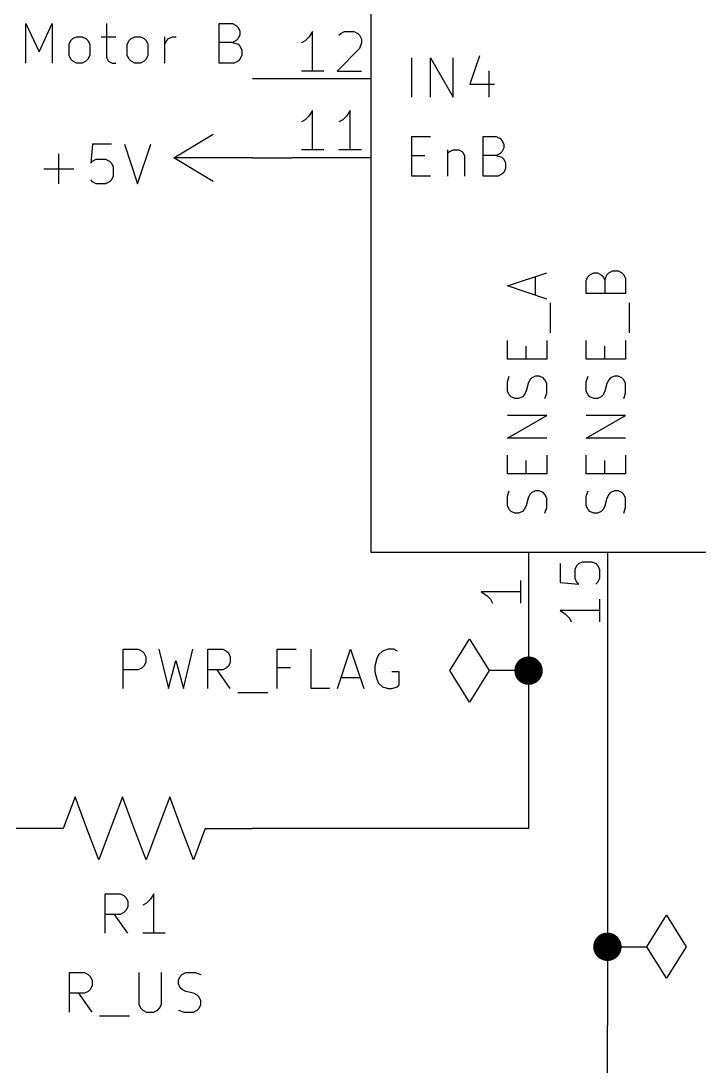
# Model space of a CAD drawing. Extents: x 0.4 to 11.3, y -7.9 to -0.4.
# Drawn here: x 1.306 to 2.166, y -5.105 to -3.776 of the extents above; entities that cross this region are included whole.
import ezdxf

# ---------------------------------------------------------------- set-up
doc = ezdxf.new("R2010")
doc.units = 0
doc.header["$MEASUREMENT"] = 0
for name, color, linetype in [('CYAN2', 4, 'CONTINUOUS'), ('GRAY1', 251, 'CONTINUOUS'), ('GREEN3', 91, 'CONTINUOUS'), ('LYELLOW', 51, 'CONTINUOUS'), ('RED2', 1, 'CONTINUOUS'), ('RED3', 11, 'CONTINUOUS')]:
    doc.layers.add(name, color=color, linetype=linetype)

msp = doc.modelspace()

# ---------------------------------------------------------------- linework, layer by layer
at = {"layer": 'CYAN2', "linetype": 'CONTINUOUS'}
for p, q in [((1.8019, -3.8731), (1.8019, -3.8231)), ((1.8019, -3.8731), (1.8019, -3.8231)), ((1.8257, -3.8731), (1.8257, -3.8231)), ((1.8257, -3.8231), (1.8543, -3.8731)), ((1.8257, -3.8731), (1.8257, -3.8231)), ((1.8257, -3.8231), (1.8543, -3.8731)), ((1.8543, -3.8731), (1.8543, -3.8231)), ((1.8543, -3.8731), (1.8543, -3.8231)), ((1.8876, -3.8208), (1.8757, -3.8565)), ((1.8876, -3.8208), (1.8757, -3.8565)), ((1.8995, -3.8398), (1.8995, -3.8731)), ((1.8995, -3.8398), (1.8995, -3.8731)), ((1.8757, -3.8565), (1.9067, -3.8565)), ((1.8757, -3.8565), (1.9067, -3.8565)), ((1.8019, -3.9731), (1.8019, -3.9231)), ((1.8019, -3.9231), (1.8257, -3.9231)), ((1.8019, -3.9731), (1.8019, -3.9231)), ((1.8019, -3.9231), (1.8257, -3.9231)), ((1.8924, -3.9731), (1.8924, -3.9231)), ((1.8924, -3.9231), (1.909, -3.9231)), ((1.8924, -3.9731), (1.8924, -3.9231)), ((1.8924, -3.9231), (1.909, -3.9231)), ((1.909, -3.9231), (1.9138, -3.9255)), ((1.909, -3.9231), (1.9138, -3.9255)), ((1.9138, -3.9255), (1.9162, -3.9279)), ((1.9138, -3.9255), (1.9162, -3.9279)), ((1.9162, -3.9279), (1.9186, -3.9327)), ((1.9162, -3.9279), (1.9186, -3.9327)), ((1.3542, -3.9828), (1.3542, -3.9447)), ((1.397, -3.9328), (1.3947, -3.9566)), ((1.4209, -3.9328), (1.397, -3.9328)), ((1.4375, -3.9328), (1.4542, -3.9828)), ((1.4542, -3.9828), (1.4709, -3.9328)), ((1.8471, -3.9398), (1.8471, -3.9731)), ((1.8471, -3.9398), (1.8471, -3.9731)), ((1.8471, -3.9446), (1.8495, -3.9422)), ((1.8471, -3.9446), (1.8495, -3.9422)), ((1.8495, -3.9422), (1.8543, -3.9398)), ((1.8495, -3.9422), (1.8543, -3.9398)), ((1.8543, -3.9398), (1.8614, -3.9398)), ((1.8543, -3.9398), (1.8614, -3.9398)), ((1.8614, -3.9398), (1.8662, -3.9422)), ((1.8614, -3.9398), (1.8662, -3.9422)), ((1.8662, -3.9422), (1.8686, -3.9469)), ((1.8662, -3.9422), (1.8686, -3.9469)), ((1.9138, -3.9446), (1.909, -3.9469)), ((1.9138, -3.9446), (1.909, -3.9469)), ((1.9162, -3.9422), (1.9138, -3.9446)), ((1.9162, -3.9422), (1.9138, -3.9446)), ((1.9186, -3.9374), (1.9162, -3.9422)), ((1.9186, -3.9374), (1.9162, -3.9422)), ((1.9186, -3.9327), (1.9186, -3.9374)), ((1.9186, -3.9327), (1.9186, -3.9374)), ((1.3947, -3.9566), (1.397, -3.9542)), ((1.397, -3.9542), (1.4018, -3.9518)), ((1.4018, -3.9518), (1.4137, -3.9518)), ((1.4137, -3.9518), (1.4185, -3.9542)), ((1.4185, -3.9542), (1.4209, -3.9566)), ((1.4209, -3.9566), (1.4232, -3.9614)), ((1.8019, -3.9469), (1.8186, -3.9469)), ((1.8019, -3.9469), (1.8186, -3.9469)), ((1.8686, -3.9469), (1.8686, -3.9731)), ((1.8686, -3.9469), (1.8686, -3.9731)), ((1.909, -3.9469), (1.8924, -3.9469)), ((1.909, -3.9469), (1.8924, -3.9469)), ((1.909, -3.9469), (1.9162, -3.9493)), ((1.909, -3.9469), (1.9162, -3.9493)), ((1.9162, -3.9493), (1.9186, -3.9517)), ((1.9162, -3.9493), (1.9186, -3.9517)), ((1.9186, -3.9517), (1.9209, -3.9565)), ((1.9186, -3.9517), (1.9209, -3.9565)), ((1.9209, -3.9565), (1.9209, -3.9636)), ((1.9209, -3.9565), (1.9209, -3.9636)), ((1.3351, -3.9638), (1.3732, -3.9638)), ((1.4232, -3.9614), (1.4232, -3.9733)), ((1.9162, -3.9708), (1.9114, -3.9731)), ((1.9162, -3.9708), (1.9114, -3.9731)), ((1.9186, -3.9684), (1.9162, -3.9708)), ((1.9186, -3.9684), (1.9162, -3.9708)), ((1.9209, -3.9636), (1.9186, -3.9684)), ((1.9209, -3.9636), (1.9186, -3.9684)), ((1.397, -3.9804), (1.3947, -3.978)), ((1.4018, -3.9828), (1.397, -3.9804)), ((1.4137, -3.9828), (1.4018, -3.9828)), ((1.4185, -3.9804), (1.4137, -3.9828)), ((1.4209, -3.978), (1.4185, -3.9804)), ((1.4232, -3.9733), (1.4209, -3.978)), ((1.8257, -3.9731), (1.8019, -3.9731)), ((1.8257, -3.9731), (1.8019, -3.9731)), ((1.9114, -3.9731), (1.8924, -3.9731)), ((1.9114, -3.9731), (1.8924, -3.9731)), ((1.9231, -4.1124), (1.9731, -4.0957)), ((1.9231, -4.1124), (1.9731, -4.0957)), ((1.9588, -4.1243), (1.9588, -4.1005)), ((1.9588, -4.1243), (1.9588, -4.1005)), ((2.0231, -4.1052), (2.0255, -4.1005)), ((2.0231, -4.1052), (2.0255, -4.1005)), ((2.0255, -4.1005), (2.0279, -4.0981)), ((2.0255, -4.1005), (2.0279, -4.0981)), ((2.0279, -4.0981), (2.0327, -4.0957)), ((2.0279, -4.0981), (2.0327, -4.0957)), ((2.0327, -4.0957), (2.0374, -4.0957)), ((2.0327, -4.0957), (2.0374, -4.0957)), ((2.0374, -4.0957), (2.0422, -4.0981)), ((2.0374, -4.0957), (2.0422, -4.0981)), ((2.0422, -4.0981), (2.0446, -4.1005)), ((2.0422, -4.0981), (2.0446, -4.1005)), ((2.0446, -4.1005), (2.0469, -4.1052)), ((2.0446, -4.1005), (2.0469, -4.1052)), ((2.0469, -4.1052), (2.0493, -4.0981)), ((2.0469, -4.1052), (2.0493, -4.0981)), ((2.0493, -4.0981), (2.0517, -4.0957)), ((2.0493, -4.0981), (2.0517, -4.0957)), ((2.0517, -4.0957), (2.0565, -4.0933)), ((2.0517, -4.0957), (2.0565, -4.0933)), ((2.0565, -4.0933), (2.0636, -4.0933)), ((2.0565, -4.0933), (2.0636, -4.0933)), ((2.0636, -4.0933), (2.0684, -4.0957)), ((2.0636, -4.0933), (2.0684, -4.0957)), ((2.0684, -4.0957), (2.0708, -4.0981)), ((2.0684, -4.0957), (2.0708, -4.0981)), ((2.0708, -4.0981), (2.0731, -4.1029)), ((2.0708, -4.0981), (2.0731, -4.1029)), ((2.0731, -4.1029), (2.0731, -4.1219)), ((2.0731, -4.1029), (2.0731, -4.1219)), ((1.9731, -4.1291), (1.9231, -4.1124)), ((1.9731, -4.1291), (1.9231, -4.1124)), ((2.0231, -4.1219), (2.0231, -4.1052)), ((2.0231, -4.1219), (2.0231, -4.1052)), ((2.0469, -4.1052), (2.0469, -4.1219)), ((2.0469, -4.1052), (2.0469, -4.1219)), ((2.0731, -4.1219), (2.0231, -4.1219)), ((2.0731, -4.1219), (2.0231, -4.1219)), ((1.9779, -4.1719), (1.9779, -4.1338)), ((1.9779, -4.1719), (1.9779, -4.1338)), ((2.0779, -4.1719), (2.0779, -4.1338)), ((2.0779, -4.1719), (2.0779, -4.1338)), ((1.9231, -4.2052), (1.9231, -4.1814)), ((1.9231, -4.2052), (1.9231, -4.1814)), ((1.9731, -4.1814), (1.9731, -4.2052)), ((1.9731, -4.1814), (1.9731, -4.2052)), ((2.0231, -4.2052), (2.0231, -4.1814)), ((2.0231, -4.2052), (2.0231, -4.1814)), ((2.0731, -4.1814), (2.0731, -4.2052)), ((2.0731, -4.1814), (2.0731, -4.2052)), ((1.9469, -4.2052), (1.9469, -4.1886)), ((1.9469, -4.2052), (1.9469, -4.1886)), ((2.0469, -4.2052), (2.0469, -4.1886)), ((2.0469, -4.2052), (2.0469, -4.1886)), ((1.9731, -4.2052), (1.9231, -4.2052)), ((1.9731, -4.2052), (1.9231, -4.2052)), ((2.0731, -4.2052), (2.0231, -4.2052)), ((2.0731, -4.2052), (2.0231, -4.2052)), ((1.9231, -4.2338), (1.9255, -4.2267)), ((1.9231, -4.2338), (1.9255, -4.2267)), ((1.9231, -4.2457), (1.9231, -4.2338)), ((1.9231, -4.2457), (1.9231, -4.2338)), ((1.9493, -4.2362), (1.9469, -4.2457)), ((1.9493, -4.2362), (1.9469, -4.2457)), ((1.9517, -4.2314), (1.9493, -4.2362)), ((1.9517, -4.2314), (1.9493, -4.2362)), ((1.9541, -4.229), (1.9517, -4.2314)), ((1.9541, -4.229), (1.9517, -4.2314)), ((1.9588, -4.2267), (1.9541, -4.229)), ((1.9588, -4.2267), (1.9541, -4.229)), ((1.9636, -4.2267), (1.9588, -4.2267)), ((1.9636, -4.2267), (1.9588, -4.2267)), ((1.9684, -4.229), (1.9636, -4.2267)), ((1.9684, -4.229), (1.9636, -4.2267)), ((1.9708, -4.2314), (1.9684, -4.229)), ((1.9708, -4.2314), (1.9684, -4.229)), ((1.9731, -4.2362), (1.9708, -4.2314)), ((1.9731, -4.2362), (1.9708, -4.2314)), ((1.9731, -4.2481), (1.9731, -4.2362)), ((1.9731, -4.2481), (1.9731, -4.2362)), ((2.0231, -4.2338), (2.0255, -4.2267)), ((2.0231, -4.2338), (2.0255, -4.2267)), ((2.0231, -4.2457), (2.0231, -4.2338)), ((2.0231, -4.2457), (2.0231, -4.2338)), ((2.0493, -4.2362), (2.0469, -4.2457)), ((2.0493, -4.2362), (2.0469, -4.2457)), ((2.0517, -4.2314), (2.0493, -4.2362)), ((2.0517, -4.2314), (2.0493, -4.2362)), ((2.0541, -4.229), (2.0517, -4.2314)), ((2.0541, -4.229), (2.0517, -4.2314)), ((2.0588, -4.2267), (2.0541, -4.229)), ((2.0588, -4.2267), (2.0541, -4.229)), ((2.0636, -4.2267), (2.0588, -4.2267)), ((2.0636, -4.2267), (2.0588, -4.2267)), ((2.0684, -4.229), (2.0636, -4.2267)), ((2.0684, -4.229), (2.0636, -4.2267)), ((2.0708, -4.2314), (2.0684, -4.229)), ((2.0708, -4.2314), (2.0684, -4.229)), ((2.0731, -4.2362), (2.0708, -4.2314)), ((2.0731, -4.2362), (2.0708, -4.2314)), ((2.0731, -4.2481), (2.0731, -4.2362)), ((2.0731, -4.2481), (2.0731, -4.2362)), ((1.9255, -4.2505), (1.9231, -4.2457)), ((1.9255, -4.2505), (1.9231, -4.2457)), ((1.9279, -4.2529), (1.9255, -4.2505)), ((1.9279, -4.2529), (1.9255, -4.2505)), ((1.9446, -4.2505), (1.9422, -4.2529)), ((1.9446, -4.2505), (1.9422, -4.2529)), ((1.9469, -4.2457), (1.9446, -4.2505)), ((1.9469, -4.2457), (1.9446, -4.2505)), ((1.9708, -4.2552), (1.9731, -4.2481)), ((1.9708, -4.2552), (1.9731, -4.2481)), ((2.0255, -4.2505), (2.0231, -4.2457)), ((2.0255, -4.2505), (2.0231, -4.2457)), ((2.0279, -4.2529), (2.0255, -4.2505)), ((2.0279, -4.2529), (2.0255, -4.2505)), ((2.0446, -4.2505), (2.0422, -4.2529)), ((2.0446, -4.2505), (2.0422, -4.2529)), ((2.0469, -4.2457), (2.0446, -4.2505)), ((2.0469, -4.2457), (2.0446, -4.2505)), ((2.0708, -4.2552), (2.0731, -4.2481)), ((2.0708, -4.2552), (2.0731, -4.2481)), ((1.9327, -4.2552), (1.9279, -4.2529)), ((1.9327, -4.2552), (1.9279, -4.2529)), ((1.9374, -4.2552), (1.9327, -4.2552)), ((1.9374, -4.2552), (1.9327, -4.2552)), ((1.9422, -4.2529), (1.9374, -4.2552)), ((1.9422, -4.2529), (1.9374, -4.2552)), ((2.0327, -4.2552), (2.0279, -4.2529)), ((2.0327, -4.2552), (2.0279, -4.2529)), ((2.0374, -4.2552), (2.0327, -4.2552)), ((2.0374, -4.2552), (2.0327, -4.2552)), ((2.0422, -4.2529), (2.0374, -4.2552)), ((2.0422, -4.2529), (2.0374, -4.2552)), ((1.9231, -4.3052), (1.9731, -4.2767)), ((1.9731, -4.2767), (1.9231, -4.2767)), ((1.9231, -4.3052), (1.9731, -4.2767)), ((1.9731, -4.2767), (1.9231, -4.2767)), ((2.0231, -4.3052), (2.0731, -4.2767)), ((2.0731, -4.2767), (2.0231, -4.2767)), ((2.0231, -4.3052), (2.0731, -4.2767)), ((2.0731, -4.2767), (2.0231, -4.2767)), ((1.9731, -4.3052), (1.9231, -4.3052)), ((1.9731, -4.3052), (1.9231, -4.3052)), ((2.0731, -4.3052), (2.0231, -4.3052)), ((2.0731, -4.3052), (2.0231, -4.3052)), ((1.9231, -4.3505), (1.9231, -4.3267)), ((1.9231, -4.3505), (1.9231, -4.3267)), ((1.9731, -4.3267), (1.9731, -4.3505)), ((1.9731, -4.3267), (1.9731, -4.3505)), ((2.0231, -4.3505), (2.0231, -4.3267)), ((2.0231, -4.3505), (2.0231, -4.3267)), ((2.0731, -4.3267), (2.0731, -4.3505)), ((2.0731, -4.3267), (2.0731, -4.3505)), ((1.9469, -4.3505), (1.9469, -4.3338)), ((1.9469, -4.3505), (1.9469, -4.3338)), ((2.0469, -4.3505), (2.0469, -4.3338)), ((2.0469, -4.3505), (2.0469, -4.3338)), ((1.9731, -4.3505), (1.9231, -4.3505)), ((1.9731, -4.3505), (1.9231, -4.3505)), ((2.0731, -4.3505), (2.0231, -4.3505)), ((2.0731, -4.3505), (2.0231, -4.3505)), ((1.9231, -4.379), (1.9255, -4.3719)), ((1.9231, -4.379), (1.9255, -4.3719)), ((1.9231, -4.3909), (1.9231, -4.379)), ((1.9231, -4.3909), (1.9231, -4.379)), ((1.9493, -4.3814), (1.9469, -4.3909)), ((1.9493, -4.3814), (1.9469, -4.3909)), ((1.9517, -4.3767), (1.9493, -4.3814)), ((1.9517, -4.3767), (1.9493, -4.3814)), ((1.9541, -4.3743), (1.9517, -4.3767)), ((1.9541, -4.3743), (1.9517, -4.3767)), ((1.9588, -4.3719), (1.9541, -4.3743)), ((1.9588, -4.3719), (1.9541, -4.3743)), ((1.9636, -4.3719), (1.9588, -4.3719)), ((1.9636, -4.3719), (1.9588, -4.3719)), ((1.9684, -4.3743), (1.9636, -4.3719)), ((1.9684, -4.3743), (1.9636, -4.3719)), ((1.9708, -4.3767), (1.9684, -4.3743)), ((1.9708, -4.3767), (1.9684, -4.3743)), ((1.9731, -4.3814), (1.9708, -4.3767)), ((1.9731, -4.3814), (1.9708, -4.3767)), ((1.9731, -4.3933), (1.9731, -4.3814)), ((1.9731, -4.3933), (1.9731, -4.3814)), ((2.0231, -4.379), (2.0255, -4.3719)), ((2.0231, -4.379), (2.0255, -4.3719)), ((2.0231, -4.3909), (2.0231, -4.379)), ((2.0231, -4.3909), (2.0231, -4.379)), ((2.0493, -4.3814), (2.0469, -4.3909)), ((2.0493, -4.3814), (2.0469, -4.3909)), ((2.0517, -4.3767), (2.0493, -4.3814)), ((2.0517, -4.3767), (2.0493, -4.3814)), ((2.0541, -4.3743), (2.0517, -4.3767)), ((2.0541, -4.3743), (2.0517, -4.3767)), ((2.0588, -4.3719), (2.0541, -4.3743)), ((2.0588, -4.3719), (2.0541, -4.3743)), ((2.0636, -4.3719), (2.0588, -4.3719)), ((2.0636, -4.3719), (2.0588, -4.3719)), ((2.0684, -4.3743), (2.0636, -4.3719)), ((2.0684, -4.3743), (2.0636, -4.3719)), ((2.0708, -4.3767), (2.0684, -4.3743)), ((2.0708, -4.3767), (2.0684, -4.3743)), ((2.0731, -4.3814), (2.0708, -4.3767)), ((2.0731, -4.3814), (2.0708, -4.3767)), ((2.0731, -4.3933), (2.0731, -4.3814)), ((2.0731, -4.3933), (2.0731, -4.3814)), ((1.9255, -4.3957), (1.9231, -4.3909)), ((1.9255, -4.3957), (1.9231, -4.3909)), ((1.9279, -4.3981), (1.9255, -4.3957)), ((1.9279, -4.3981), (1.9255, -4.3957)), ((1.9446, -4.3957), (1.9422, -4.3981)), ((1.9446, -4.3957), (1.9422, -4.3981)), ((1.9469, -4.3909), (1.9446, -4.3957)), ((1.9469, -4.3909), (1.9446, -4.3957)), ((1.9708, -4.4005), (1.9731, -4.3933)), ((1.9708, -4.4005), (1.9731, -4.3933)), ((2.0255, -4.3957), (2.0231, -4.3909)), ((2.0255, -4.3957), (2.0231, -4.3909)), ((2.0279, -4.3981), (2.0255, -4.3957)), ((2.0279, -4.3981), (2.0255, -4.3957)), ((2.0446, -4.3957), (2.0422, -4.3981)), ((2.0446, -4.3957), (2.0422, -4.3981)), ((2.0469, -4.3909), (2.0446, -4.3957)), ((2.0469, -4.3909), (2.0446, -4.3957)), ((2.0708, -4.4005), (2.0731, -4.3933)), ((2.0708, -4.4005), (2.0731, -4.3933)), ((1.9327, -4.4005), (1.9279, -4.3981)), ((1.9327, -4.4005), (1.9279, -4.3981)), ((1.9374, -4.4005), (1.9327, -4.4005)), ((1.9374, -4.4005), (1.9327, -4.4005)), ((1.9422, -4.3981), (1.9374, -4.4005)), ((1.9422, -4.3981), (1.9374, -4.4005)), ((2.0327, -4.4005), (2.0279, -4.3981)), ((2.0327, -4.4005), (2.0279, -4.3981)), ((2.0374, -4.4005), (2.0327, -4.4005)), ((2.0374, -4.4005), (2.0327, -4.4005)), ((2.0422, -4.3981), (2.0374, -4.4005)), ((2.0422, -4.3981), (2.0374, -4.4005)), ((1.4361, -4.6228), (1.4361, -4.5728)), ((1.4361, -4.5728), (1.4551, -4.5728)), ((1.4361, -4.6228), (1.4361, -4.5728)), ((1.4361, -4.5728), (1.4551, -4.5728)), ((1.4551, -4.5728), (1.4599, -4.5752)), ((1.4551, -4.5728), (1.4599, -4.5752)), ((1.4599, -4.5752), (1.4623, -4.5776)), ((1.4599, -4.5752), (1.4623, -4.5776)), ((1.4623, -4.5776), (1.4647, -4.5823)), ((1.4623, -4.5776), (1.4647, -4.5823)), ((1.4647, -4.5823), (1.4647, -4.5895)), ((1.4647, -4.5823), (1.4647, -4.5895)), ((1.4813, -4.5728), (1.4932, -4.6228)), ((1.4813, -4.5728), (1.4932, -4.6228)), ((1.5123, -4.6228), (1.5242, -4.5728)), ((1.5123, -4.6228), (1.5242, -4.5728)), ((1.5432, -4.6228), (1.5432, -4.5728)), ((1.5432, -4.5728), (1.5623, -4.5728)), ((1.5432, -4.6228), (1.5432, -4.5728)), ((1.5432, -4.5728), (1.5623, -4.5728)), ((1.5623, -4.5728), (1.567, -4.5752)), ((1.5623, -4.5728), (1.567, -4.5752)), ((1.567, -4.5752), (1.5694, -4.5776)), ((1.567, -4.5752), (1.5694, -4.5776)), ((1.5694, -4.5776), (1.5718, -4.5823)), ((1.5694, -4.5776), (1.5718, -4.5823)), ((1.5718, -4.5823), (1.5718, -4.5895)), ((1.5718, -4.5823), (1.5718, -4.5895)), ((1.6313, -4.6228), (1.6313, -4.5728)), ((1.6313, -4.5728), (1.6551, -4.5728)), ((1.6313, -4.6228), (1.6313, -4.5728)), ((1.6313, -4.5728), (1.6551, -4.5728)), ((1.6742, -4.6228), (1.6742, -4.5728)), ((1.6742, -4.6228), (1.6742, -4.5728)), ((1.7075, -4.6228), (1.7242, -4.5728)), ((1.7075, -4.6228), (1.7242, -4.5728)), ((1.7242, -4.5728), (1.7409, -4.6228)), ((1.7242, -4.5728), (1.7409, -4.6228)), ((1.7599, -4.5799), (1.7575, -4.5847)), ((1.7599, -4.5799), (1.7575, -4.5847)), ((1.7647, -4.5752), (1.7599, -4.5799)), ((1.7647, -4.5752), (1.7599, -4.5799)), ((1.7718, -4.5728), (1.7647, -4.5752)), ((1.7718, -4.5728), (1.7647, -4.5752)), ((1.779, -4.5728), (1.7718, -4.5728)), ((1.779, -4.5728), (1.7718, -4.5728)), ((1.7837, -4.5752), (1.779, -4.5728)), ((1.7837, -4.5752), (1.779, -4.5728)), ((1.4599, -4.5966), (1.4551, -4.599)), ((1.4599, -4.5966), (1.4551, -4.599)), ((1.4623, -4.5942), (1.4599, -4.5966)), ((1.4623, -4.5942), (1.4599, -4.5966)), ((1.4647, -4.5895), (1.4623, -4.5942)), ((1.4647, -4.5895), (1.4623, -4.5942)), ((1.4932, -4.6228), (1.5028, -4.5871)), ((1.4932, -4.6228), (1.5028, -4.5871)), ((1.5028, -4.5871), (1.5123, -4.6228)), ((1.5028, -4.5871), (1.5123, -4.6228)), ((1.567, -4.5966), (1.5623, -4.599)), ((1.567, -4.5966), (1.5623, -4.599)), ((1.5694, -4.5942), (1.567, -4.5966)), ((1.5694, -4.5942), (1.567, -4.5966)), ((1.5718, -4.5895), (1.5694, -4.5942)), ((1.5718, -4.5895), (1.5694, -4.5942)), ((1.648, -4.5966), (1.6313, -4.5966)), ((1.648, -4.5966), (1.6313, -4.5966)), ((1.7575, -4.5847), (1.7551, -4.5942)), ((1.7575, -4.5847), (1.7551, -4.5942)), ((1.7551, -4.5942), (1.7551, -4.6014)), ((1.7551, -4.5942), (1.7551, -4.6014)), ((1.4551, -4.599), (1.4361, -4.599)), ((1.4551, -4.599), (1.4361, -4.599)), ((1.5623, -4.599), (1.5432, -4.599)), ((1.5623, -4.599), (1.5432, -4.599)), ((1.5718, -4.6228), (1.5551, -4.599)), ((1.5718, -4.6228), (1.5551, -4.599)), ((1.7123, -4.6085), (1.7361, -4.6085)), ((1.7123, -4.6085), (1.7361, -4.6085)), ((1.7551, -4.6014), (1.7575, -4.6109)), ((1.7551, -4.6014), (1.7575, -4.6109)), ((1.7861, -4.6014), (1.7766, -4.6014)), ((1.7861, -4.6014), (1.7766, -4.6014)), ((1.7861, -4.618), (1.7861, -4.6014)), ((1.7861, -4.618), (1.7861, -4.6014)), ((1.698, -4.6228), (1.6742, -4.6228)), ((1.698, -4.6228), (1.6742, -4.6228)), ((1.7575, -4.6109), (1.7599, -4.6157)), ((1.7575, -4.6109), (1.7599, -4.6157)), ((1.7599, -4.6157), (1.7647, -4.6204)), ((1.7599, -4.6157), (1.7647, -4.6204)), ((1.7647, -4.6204), (1.7718, -4.6228)), ((1.7647, -4.6204), (1.7718, -4.6228)), ((1.7718, -4.6228), (1.7766, -4.6228)), ((1.7718, -4.6228), (1.7766, -4.6228)), ((1.7766, -4.6228), (1.7837, -4.6204)), ((1.7766, -4.6228), (1.7837, -4.6204)), ((1.7837, -4.6204), (1.7861, -4.618)), ((1.7837, -4.6204), (1.7861, -4.618)), ((1.5813, -4.6276), (1.6194, -4.6276)), ((1.5813, -4.6276), (1.6194, -4.6276)), ((1.4131, -4.9328), (1.4131, -4.8828)), ((1.4131, -4.8828), (1.4321, -4.8828)), ((1.4321, -4.8828), (1.4369, -4.8852)), ((1.4369, -4.8852), (1.4393, -4.8876)), ((1.4393, -4.8876), (1.4417, -4.8923)), ((1.475, -4.8828), (1.4702, -4.8899)), ((1.475, -4.9328), (1.475, -4.8828)), ((1.4417, -4.8995), (1.4393, -4.9042)), ((1.4417, -4.8923), (1.4417, -4.8995)), ((1.4655, -4.8947), (1.4607, -4.8971)), ((1.4702, -4.8899), (1.4655, -4.8947)), ((1.4321, -4.909), (1.4131, -4.909)), ((1.4417, -4.9328), (1.425, -4.909)), ((1.4369, -4.9066), (1.4321, -4.909)), ((1.4393, -4.9042), (1.4369, -4.9066)), ((1.4893, -4.9328), (1.4607, -4.9328)), ((1.3679, -5.0328), (1.3679, -4.9828)), ((1.3679, -4.9828), (1.3869, -4.9828)), ((1.3869, -4.9828), (1.3917, -4.9852)), ((1.3917, -4.9852), (1.394, -4.9876)), ((1.394, -4.9876), (1.3964, -4.9923)), ((1.3964, -4.9923), (1.3964, -4.9995)), ((1.4559, -4.9828), (1.4559, -5.0233)), ((1.4845, -5.0233), (1.4845, -4.9828)), ((1.506, -4.9923), (1.5083, -4.9876)), ((1.506, -4.9971), (1.506, -4.9923)), ((1.5083, -4.9876), (1.5107, -4.9852)), ((1.5107, -4.9852), (1.5155, -4.9828)), ((1.5155, -4.9828), (1.5274, -4.9828)), ((1.5274, -4.9828), (1.5345, -4.9852)), ((1.3917, -5.0066), (1.3869, -5.009)), ((1.394, -5.0042), (1.3917, -5.0066)), ((1.3964, -4.9995), (1.394, -5.0042)), ((1.5083, -5.0019), (1.506, -4.9971)), ((1.5107, -5.0042), (1.5083, -5.0019)), ((1.5155, -5.0066), (1.5107, -5.0042)), ((1.525, -5.009), (1.5155, -5.0066)), ((1.3869, -5.009), (1.3679, -5.009)), ((1.3964, -5.0328), (1.3798, -5.009)), ((1.5298, -5.0114), (1.525, -5.009)), ((1.5321, -5.0138), (1.5298, -5.0114)), ((1.5345, -5.0185), (1.5321, -5.0138)), ((1.5345, -5.0233), (1.5345, -5.0185)), ((1.4559, -5.0233), (1.4583, -5.028)), ((1.4583, -5.028), (1.4607, -5.0304)), ((1.4607, -5.0304), (1.4655, -5.0328)), ((1.4655, -5.0328), (1.475, -5.0328)), ((1.475, -5.0328), (1.4798, -5.0304)), ((1.4798, -5.0304), (1.4821, -5.028)), ((1.4821, -5.028), (1.4845, -5.0233)), ((1.506, -5.0304), (1.5131, -5.0328)), ((1.5131, -5.0328), (1.525, -5.0328)), ((1.525, -5.0328), (1.5298, -5.0304)), ((1.5298, -5.0304), (1.5321, -5.028)), ((1.5321, -5.028), (1.5345, -5.0233)), ((1.406, -5.0376), (1.444, -5.0376))]:
    msp.add_line(p, q, dxfattribs=at)
at = {"layer": 'GRAY1', "linetype": 'CONTINUOUS'}
for p, q in [((1.3126, -3.8298), (1.3126, -3.7798)), ((1.3126, -3.7798), (1.3292, -3.8155)), ((1.3292, -3.8155), (1.3459, -3.7798)), ((1.3459, -3.7798), (1.3459, -3.8298)), ((1.4149, -3.7798), (1.4149, -3.8227)), ((1.5578, -3.8298), (1.5578, -3.7798)), ((1.5578, -3.7798), (1.5745, -3.7798)), ((1.5745, -3.7798), (1.5792, -3.7822)), ((1.5792, -3.7822), (1.5816, -3.7846)), ((1.5816, -3.7846), (1.584, -3.7893)), ((1.3697, -3.8012), (1.3721, -3.7988)), ((1.3721, -3.7988), (1.3768, -3.7965)), ((1.3768, -3.7965), (1.384, -3.7965)), ((1.384, -3.7965), (1.3887, -3.7988)), ((1.3887, -3.7988), (1.3911, -3.8012)), ((1.4078, -3.7965), (1.4268, -3.7965)), ((1.4435, -3.8012), (1.4459, -3.7988)), ((1.4459, -3.7988), (1.4507, -3.7965)), ((1.4507, -3.7965), (1.4578, -3.7965)), ((1.4578, -3.7965), (1.4626, -3.7988)), ((1.4626, -3.7988), (1.4649, -3.8012)), ((1.4887, -3.8298), (1.4887, -3.7965)), ((1.4911, -3.8012), (1.4935, -3.7988)), ((1.4935, -3.7988), (1.4983, -3.7965)), ((1.4983, -3.7965), (1.503, -3.7965)), ((1.5816, -3.7988), (1.5792, -3.8012)), ((1.584, -3.7941), (1.5816, -3.7988)), ((1.584, -3.7893), (1.584, -3.7941)), ((1.3673, -3.806), (1.3697, -3.8012)), ((1.3673, -3.8203), (1.3673, -3.806)), ((1.3911, -3.8012), (1.3935, -3.806)), ((1.3935, -3.806), (1.3935, -3.8203)), ((1.4411, -3.806), (1.4435, -3.8012)), ((1.4411, -3.8203), (1.4411, -3.806)), ((1.4649, -3.8012), (1.4673, -3.806)), ((1.4673, -3.806), (1.4673, -3.8203)), ((1.4887, -3.806), (1.4911, -3.8012)), ((1.5745, -3.8036), (1.5578, -3.8036)), ((1.5792, -3.8012), (1.5745, -3.8036)), ((1.5745, -3.8036), (1.5816, -3.806)), ((1.5816, -3.806), (1.584, -3.8084)), ((1.584, -3.8084), (1.5864, -3.8131)), ((1.3697, -3.825), (1.3673, -3.8203)), ((1.3721, -3.8274), (1.3697, -3.825)), ((1.3911, -3.825), (1.3887, -3.8274)), ((1.3935, -3.8203), (1.3911, -3.825)), ((1.4149, -3.8227), (1.4173, -3.8274)), ((1.4435, -3.825), (1.4411, -3.8203)), ((1.4459, -3.8274), (1.4435, -3.825)), ((1.4649, -3.825), (1.4626, -3.8274)), ((1.4673, -3.8203), (1.4649, -3.825)), ((1.584, -3.825), (1.5816, -3.8274)), ((1.5864, -3.8203), (1.584, -3.825)), ((1.5864, -3.8131), (1.5864, -3.8203)), ((1.3768, -3.8298), (1.3721, -3.8274)), ((1.384, -3.8298), (1.3768, -3.8298)), ((1.3887, -3.8274), (1.384, -3.8298)), ((1.4173, -3.8274), (1.4221, -3.8298)), ((1.4221, -3.8298), (1.4268, -3.8298)), ((1.4507, -3.8298), (1.4459, -3.8274)), ((1.4578, -3.8298), (1.4507, -3.8298)), ((1.4626, -3.8274), (1.4578, -3.8298)), ((1.5768, -3.8298), (1.5578, -3.8298)), ((1.5816, -3.8274), (1.5768, -3.8298))]:
    msp.add_line(p, q, dxfattribs=at)
at = {"layer": 'GREEN3', "linetype": 'CONTINUOUS'}
for p, q in [((1.65, -3.85), (1.6, -3.85)), ((1.6, -3.95), (1.65, -3.95)), ((1.95, -4.55), (1.95, -4.6)), ((2.05, -4.55), (2.05, -4.95)), ((1.95, -4.6), (1.95, -4.8)), ((1.95, -4.8), (1.6, -4.8)), ((2.05, -4.95), (2.05, -5.05))]:
    msp.add_line(p, q, dxfattribs=at)
at = {"layer": 'GREEN3', "const_width": 0.018}
for points in [[(1.941, -4.6, 1), (1.959, -4.6, 1)], [(2.041, -4.95, 1), (2.059, -4.95, 1)]]:
    msp.add_lwpolyline(points, format="xyb", close=True, dxfattribs=at)
at = {"layer": 'LYELLOW', "linetype": 'CONTINUOUS'}
for p, q in [((1.75, -3.25), (1.75, -4.45)), ((1.75, -4.45), (2.75, -4.45))]:
    msp.add_line(p, q, dxfattribs=at)
at = {"layer": 'RED2', "linetype": 'CONTINUOUS'}
for p, q in [((1.75, -3.25), (1.75, -4.45)), ((1.75, -3.85), (1.65, -3.85)), ((1.75, -3.85), (1.65, -3.85)), ((1.5, -3.95), (1.55, -3.92)), ((1.55, -3.98), (1.5, -3.95)), ((1.6, -3.95), (1.5, -3.95)), ((1.75, -3.95), (1.65, -3.95)), ((1.75, -3.95), (1.65, -3.95)), ((1.75, -4.45), (2.75, -4.45)), ((1.95, -4.45), (1.95, -4.55)), ((1.95, -4.45), (1.95, -4.55)), ((2.05, -4.45), (2.05, -4.55)), ((2.05, -4.45), (2.05, -4.55)), ((1.85, -4.6), (1.875, -4.56)), ((1.875, -4.56), (1.9, -4.6)), ((1.875, -4.64), (1.85, -4.6)), ((1.9, -4.6), (1.875, -4.64)), ((1.95, -4.6), (1.9, -4.6)), ((1.375, -4.76), (1.36, -4.8)), ((1.39, -4.8), (1.375, -4.76)), ((1.435, -4.76), (1.42, -4.8)), ((1.45, -4.8), (1.435, -4.76)), ((1.495, -4.76), (1.48, -4.8)), ((1.51, -4.8), (1.495, -4.76)), ((1.35, -4.8), (1.3, -4.8)), ((1.36, -4.8), (1.35, -4.8)), ((1.405, -4.84), (1.39, -4.8)), ((1.42, -4.8), (1.405, -4.84)), ((1.465, -4.84), (1.45, -4.8)), ((1.48, -4.8), (1.465, -4.84)), ((1.525, -4.84), (1.51, -4.8)), ((1.54, -4.8), (1.525, -4.84)), ((1.54, -4.8), (1.55, -4.8)), ((1.55, -4.8), (1.6, -4.8)), ((2.1, -4.95), (2.125, -4.91)), ((2.125, -4.91), (2.15, -4.95)), ((2.05, -4.95), (2.1, -4.95)), ((2.125, -4.99), (2.1, -4.95)), ((2.15, -4.95), (2.125, -4.99)), ((2.05, -5.1), (2.05, -5.05)), ((2.05, -5.11), (2.05, -5.1))]:
    msp.add_line(p, q, dxfattribs=at)
at = {"layer": 'RED3', "linetype": 'CONTINUOUS'}
for p, q in [((1.6714, -3.797), (1.6667, -3.8018)), ((1.6714, -3.797), (1.6667, -3.8018)), ((1.6762, -3.7899), (1.6714, -3.797)), ((1.6762, -3.7899), (1.6714, -3.797)), ((1.6762, -3.8399), (1.6762, -3.7899)), ((1.6762, -3.8399), (1.6762, -3.7899)), ((1.7095, -3.7946), (1.7119, -3.7923)), ((1.7095, -3.7946), (1.7119, -3.7923)), ((1.7119, -3.7923), (1.7167, -3.7899)), ((1.7119, -3.7923), (1.7167, -3.7899)), ((1.7167, -3.7899), (1.7286, -3.7899)), ((1.7167, -3.7899), (1.7286, -3.7899)), ((1.7286, -3.7899), (1.7333, -3.7923)), ((1.7286, -3.7899), (1.7333, -3.7923)), ((1.7333, -3.7923), (1.7357, -3.7946)), ((1.7333, -3.7923), (1.7357, -3.7946)), ((1.7357, -3.7946), (1.7381, -3.7994)), ((1.7357, -3.7946), (1.7381, -3.7994)), ((1.7381, -3.7994), (1.7381, -3.8042)), ((1.7381, -3.7994), (1.7381, -3.8042)), ((1.6667, -3.8018), (1.6619, -3.8042)), ((1.6667, -3.8018), (1.6619, -3.8042)), ((1.7357, -3.8113), (1.7071, -3.8399)), ((1.7357, -3.8113), (1.7071, -3.8399)), ((1.7381, -3.8042), (1.7357, -3.8113)), ((1.7381, -3.8042), (1.7357, -3.8113)), ((1.6905, -3.8399), (1.6619, -3.8399)), ((1.6905, -3.8399), (1.6619, -3.8399)), ((1.7071, -3.8399), (1.7381, -3.8399)), ((1.7071, -3.8399), (1.7381, -3.8399)), ((1.6762, -3.8899), (1.6714, -3.897)), ((1.6762, -3.8899), (1.6714, -3.897)), ((1.6762, -3.9399), (1.6762, -3.8899)), ((1.6762, -3.9399), (1.6762, -3.8899)), ((1.7238, -3.8899), (1.719, -3.897)), ((1.7238, -3.8899), (1.719, -3.897)), ((1.7238, -3.9399), (1.7238, -3.8899)), ((1.7238, -3.9399), (1.7238, -3.8899)), ((1.6667, -3.9018), (1.6619, -3.9042)), ((1.6667, -3.9018), (1.6619, -3.9042)), ((1.6714, -3.897), (1.6667, -3.9018)), ((1.6714, -3.897), (1.6667, -3.9018)), ((1.7143, -3.9018), (1.7095, -3.9042)), ((1.7143, -3.9018), (1.7095, -3.9042)), ((1.719, -3.897), (1.7143, -3.9018)), ((1.719, -3.897), (1.7143, -3.9018)), ((1.6905, -3.9399), (1.6619, -3.9399)), ((1.6905, -3.9399), (1.6619, -3.9399)), ((1.7381, -3.9399), (1.7095, -3.9399)), ((1.7381, -3.9399), (1.7095, -3.9399)), ((2.0137, -4.4643), (2.0184, -4.4619)), ((2.0137, -4.4643), (2.0184, -4.4619)), ((2.0184, -4.4619), (2.0304, -4.4619)), ((2.0184, -4.4619), (2.0304, -4.4619)), ((2.0304, -4.4619), (2.0351, -4.4643)), ((2.0304, -4.4619), (2.0351, -4.4643)), ((1.9899, -4.4643), (1.9899, -4.4881)), ((1.9899, -4.4643), (1.9899, -4.4881)), ((2.0089, -4.4714), (2.0113, -4.4667)), ((2.0089, -4.4714), (2.0113, -4.4667)), ((2.0089, -4.4833), (2.0089, -4.4714)), ((2.0089, -4.4833), (2.0089, -4.4714)), ((2.0113, -4.4667), (2.0137, -4.4643)), ((2.0113, -4.4667), (2.0137, -4.4643)), ((2.0351, -4.4643), (2.0375, -4.4667)), ((2.0351, -4.4643), (2.0375, -4.4667)), ((2.0375, -4.4667), (2.0399, -4.4714)), ((2.0375, -4.4667), (2.0399, -4.4714)), ((2.0399, -4.4714), (2.0399, -4.4833)), ((2.0399, -4.4714), (2.0399, -4.4833)), ((1.9399, -4.4857), (1.9399, -4.5143)), ((1.9399, -4.4857), (1.9399, -4.5143)), ((1.9899, -4.4881), (2.0137, -4.4905)), ((1.9899, -4.4881), (2.0137, -4.4905)), ((2.0113, -4.4881), (2.0089, -4.4833)), ((2.0113, -4.4881), (2.0089, -4.4833)), ((2.0137, -4.4905), (2.0113, -4.4881)), ((2.0137, -4.4905), (2.0113, -4.4881)), ((2.0375, -4.4881), (2.0351, -4.4905)), ((2.0375, -4.4881), (2.0351, -4.4905)), ((2.0399, -4.4833), (2.0375, -4.4881)), ((2.0399, -4.4833), (2.0375, -4.4881)), ((1.9399, -4.5), (1.8899, -4.5)), ((1.8899, -4.5), (1.897, -4.5048)), ((1.9399, -4.5), (1.8899, -4.5)), ((1.8899, -4.5), (1.897, -4.5048)), ((1.897, -4.5048), (1.9018, -4.5095)), ((1.897, -4.5048), (1.9018, -4.5095)), ((1.9018, -4.5095), (1.9042, -4.5143)), ((1.9018, -4.5095), (1.9042, -4.5143)), ((2.0399, -4.5095), (2.0399, -4.5381)), ((2.0399, -4.5095), (2.0399, -4.5381)), ((2.0399, -4.5238), (1.9899, -4.5238)), ((1.9899, -4.5238), (1.997, -4.5286)), ((2.0399, -4.5238), (1.9899, -4.5238)), ((1.9899, -4.5238), (1.997, -4.5286)), ((1.997, -4.5286), (2.0018, -4.5333)), ((1.997, -4.5286), (2.0018, -4.5333)), ((2.0018, -4.5333), (2.0042, -4.5381)), ((2.0018, -4.5333), (2.0042, -4.5381))]:
    msp.add_line(p, q, dxfattribs=at)

doc.saveas('drawing.dxf')
